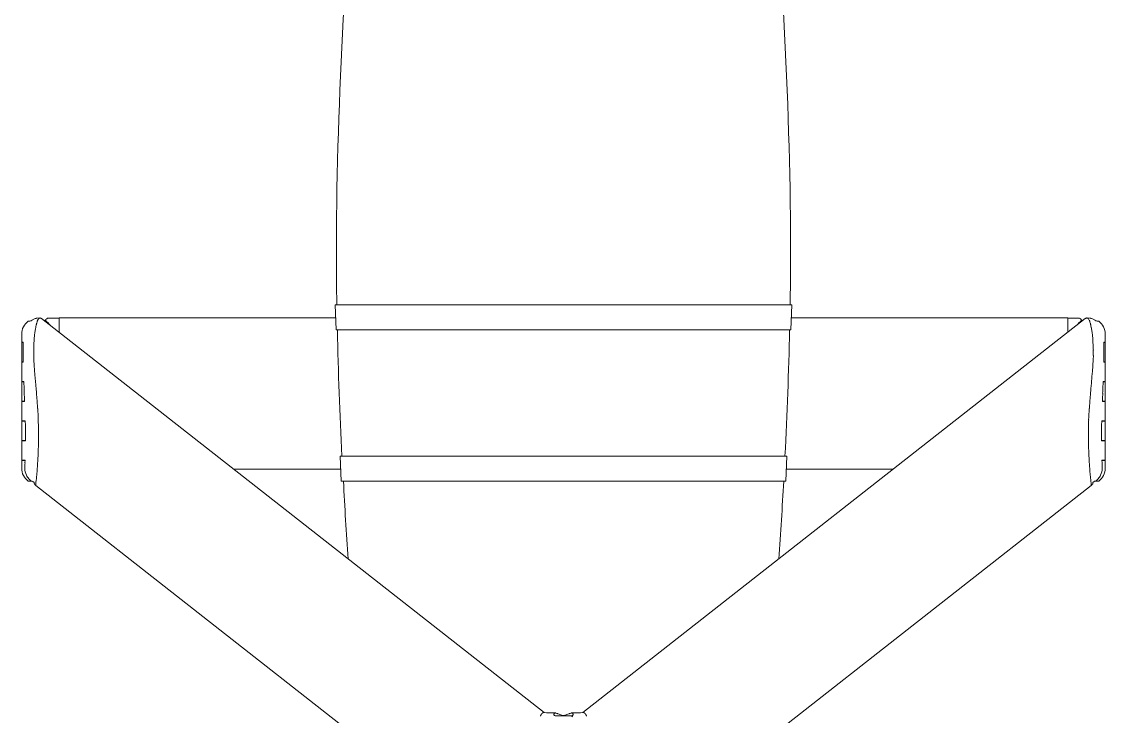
# Model space of a CAD drawing. Header units: millimetres. Extents: x 6152 to 28526, y 1087 to 12861.
# Drawn here: x 7305 to 8379, y 6139 to 6828 of the extents above; entities that cross this region are included whole.
import ezdxf

# ---------------------------------------------------------------- set-up
doc = ezdxf.new("R2010")
doc.units = ezdxf.units.MM
doc.header["$LTSCALE"] = 0.05
for name, color, linetype, lineweight in [('Board', 52, 'Continuous', 13), ('Fixation part', 40, 'Continuous', 15), ('OF1', 7, 'Continuous', 15)]:
    doc.layers.add(name, color=color, linetype=linetype, lineweight=lineweight)

msp = doc.modelspace()

# ---------------------------------------------------------------- linework, layer by layer
at = {"layer": 'Board'}
msp.add_open_spline([(8066.2, 6546.7), (8066.4, 6557.2), (8068.2, 6717.1), (8055.9, 6911.7), (8039.2, 7137.6), (7952.6, 7210.4), (7884.7, 7221.2), (7841.6, 7228.1), (7798.4, 7221.2), (7730.5, 7210.4), (7643.9, 7137.6), (7627.3, 6911.7), (7615, 6717.1), (7616.7, 6557.2), (7616.9, 6546.7)], degree=3, knots=[793.812278, 793.812278, 793.812278, 793.812278, 825.570502, 1279.254547, 1394.236922, 1468.372438, 1597.594701, 1597.594701, 1597.594701, 1726.816965, 1800.952481, 1915.934856, 2369.618901, 2401.377125, 2401.377125, 2401.377125, 2401.377125], dxfattribs=at)
for points in [[(7617.4, 6521.8), (7618.3, 6480.2), (7619.9, 6438.5), (7622, 6396.7)], [(8061.1, 6396.7), (8063.2, 6438.5), (8064.8, 6480.2), (8065.7, 6521.8)], [(7623.4, 6371.8), (7624.8, 6346.1), (7626.3, 6320.4), (7628, 6294.7)], [(8055.1, 6294.7), (8056.8, 6320.4), (8058.4, 6346.1), (8059.8, 6371.8)]]:
    msp.add_open_spline(points, degree=3, dxfattribs=at)
at = {"layer": 'Fixation part'}
for points in [[(7615.2, 6546.7), (8067.9, 6546.7), (8066.9, 6521.8), (7616.2, 6521.8)], [(7620.3, 6396.7), (8062.8, 6396.7), (8061.8, 6371.8), (7621.3, 6371.8)]]:
    msp.add_lwpolyline(points, close=True, dxfattribs=at)
at = {"layer": 'OF1'}
for p, q in [((7314.7, 6531.4), (7316, 6532.1)), ((7322.7, 6533.7), (7319.9, 6533.5)), ((7322.7, 6533.7), (7322.7, 6533.7)), ((7323, 6533.7), (7323, 6533.7)), ((7822.4, 6142.2), (7324.3, 6533.1)), ((7326.4, 6531.4), (7327.7, 6530.9)), ((7327.7, 6531.5), (7326.9, 6531.2)), ((7327.9, 6531.2), (7327.6, 6531.3)), ((7329.3, 6532.8), (7329.8, 6533.3)), ((7341.8, 6533.7), (7341.8, 6533.7)), ((7341.8, 6533.7), (7341.8, 6533.6)), ((7341.8, 6533.7), (7341.8, 6533.7)), ((7341.8, 6533.7), (7341.8, 6533.7)), ((7615.7, 6533.7), (7341.8, 6533.7)), ((7341.8, 6533.6), (7341.8, 6533.6)), ((7341.8, 6533.6), (7341.8, 6533.6)), ((7341.8, 6533.6), (7341.8, 6533.6)), ((7341.8, 6533.6), (7341.8, 6533.6)), ((7341.8, 6533.6), (7341.8, 6533.5)), ((7341.8, 6533.6), (7341.8, 6533.6)), ((7341.8, 6533.6), (7341.8, 6533.6)), ((7341.8, 6533.6), (7341.8, 6533.6)), ((7341.8, 6533.6), (7341.8, 6533.6)), ((7341.8, 6533.5), (7341.8, 6533.5)), ((7341.8, 6533.5), (7341.8, 6533.5)), ((7341.8, 6533.5), (7341.8, 6533.4)), ((7341.8, 6533.5), (7341.8, 6533.5)), ((7341.8, 6533.5), (7341.8, 6533.5)), ((7341.8, 6533.5), (7341.8, 6533.5)), ((7341.8, 6533.4), (7341.8, 6533.4)), ((7341.8, 6533.4), (7341.8, 6533.4)), ((7341.8, 6533.4), (7341.8, 6533.3)), ((7341.8, 6533.4), (7341.8, 6533.4)), ((7341.8, 6533.4), (7341.8, 6533.4)), ((7341.8, 6533.4), (7341.8, 6533.4)), ((7341.8, 6533.3), (7341.8, 6533.2)), ((7341.8, 6533.3), (7341.8, 6533.3)), ((7341.8, 6533.2), (7341.8, 6533.2)), ((7341.8, 6532.9), (7341.8, 6533.2)), ((7341.8, 6533.2), (7341.8, 6533.2)), ((7341.8, 6532.9), (7341.8, 6532.9)), ((7341.8, 6532.9), (7341.8, 6532.8)), ((7341.8, 6532.8), (7341.8, 6532.8)), ((7341.8, 6532.7), (7341.8, 6532.8)), ((7341.8, 6532.8), (7341.8, 6532.8)), ((7341.8, 6532.7), (7341.8, 6532.7)), ((7341.8, 6532.6), (7341.8, 6532.7)), ((7341.8, 6532.6), (7341.8, 6532.6)), ((7341.8, 6532.6), (7341.8, 6532.5)), ((7341.8, 6532.6), (7341.8, 6532.6)), ((7341.8, 6532.5), (7341.8, 6532.4)), ((7341.8, 6532.5), (7341.8, 6532.5)), ((7341.8, 6532.4), (7341.8, 6532.4)), ((7341.8, 6532.3), (7341.8, 6532.4)), ((7341.8, 6532.4), (7341.8, 6532.4)), ((7341.8, 6532.3), (7341.8, 6532.3)), ((7341.8, 6532.2), (7341.8, 6532.3)), ((7341.8, 6532.2), (7341.8, 6532.2)), ((7341.8, 6532.1), (7341.8, 6532.2)), ((7341.8, 6532.1), (7341.8, 6532.1)), ((7341.8, 6532.1), (7341.8, 6532)), ((7341.8, 6532.1), (7341.8, 6532.1)), ((7341.8, 6532), (7341.8, 6531.8)), ((7341.8, 6532), (7341.8, 6532)), ((7341.8, 6531.8), (7341.8, 6531.7)), ((7341.8, 6531.8), (7341.8, 6531.8)), ((7341.8, 6531.6), (7341.8, 6531.7)), ((7341.8, 6531.6), (7341.8, 6531.6)), ((7341.8, 6531.5), (7341.8, 6531.6)), ((7341.8, 6531.5), (7341.8, 6531.4)), ((7341.8, 6531.4), (7341.8, 6531.3)), ((7341.8, 6531.4), (7341.8, 6531.4)), ((7341.8, 6531.3), (7341.8, 6531.1)), ((7341.8, 6531.3), (7341.8, 6531.3)), ((7341.8, 6531), (7341.8, 6531.1)), ((7341.8, 6531), (7341.8, 6531)), ((7341.8, 6530.9), (7341.8, 6531)), ((7341.8, 6530.9), (7341.8, 6530.8)), ((7341.8, 6530.7), (7341.8, 6530.8)), ((8358.8, 6533.1), (7860.7, 6142.2)), ((8341.4, 6533.7), (8067.4, 6533.7)), ((8341.4, 6533.7), (8341.4, 6533.7)), ((8341.4, 6533.7), (8341.4, 6533.6)), ((8341.4, 6533.7), (8341.4, 6533.7)), ((8341.4, 6533.7), (8341.4, 6533.7)), ((8341.4, 6533.6), (8341.4, 6533.6)), ((8341.4, 6533.6), (8341.4, 6533.6)), ((8341.4, 6533.6), (8341.4, 6533.5)), ((8341.4, 6533.6), (8341.4, 6533.6)), ((8341.4, 6533.6), (8341.4, 6533.6)), ((8341.4, 6533.5), (8341.4, 6533.4)), ((8341.4, 6533.5), (8341.4, 6533.5)), ((8341.4, 6533.4), (8341.4, 6533.4)), ((8341.4, 6533.4), (8341.4, 6533.4)), ((8341.4, 6533.4), (8341.4, 6533.3)), ((8341.4, 6533.4), (8341.4, 6533.4)), ((8341.4, 6533.4), (8341.4, 6533.4)), ((8341.4, 6533.4), (8341.4, 6533.4)), ((8341.4, 6533.3), (8341.4, 6533.2)), ((8341.4, 6533.3), (8341.4, 6533.3)), ((8341.4, 6533.2), (8341.4, 6532.9)), ((8341.4, 6532.9), (8341.4, 6532.9)), ((8341.4, 6532.9), (8341.4, 6532.8)), ((8341.4, 6532.8), (8341.4, 6532.8)), ((8341.4, 6532.8), (8341.4, 6532.8)), ((8341.4, 6532.8), (8341.4, 6532.7)), ((8341.4, 6532.7), (8341.4, 6532.6)), ((8341.4, 6532.6), (8341.4, 6532.5)), ((8341.4, 6532.6), (8341.4, 6532.6)), ((8341.4, 6532.5), (8341.4, 6532.3)), ((8341.4, 6532.5), (8341.4, 6532.5)), ((8341.4, 6532.3), (8341.4, 6532.2)), ((8341.4, 6532.2), (8341.4, 6532.1)), ((8341.4, 6532.1), (8341.4, 6532)), ((8341.4, 6532.1), (8341.4, 6532.1)), ((8341.4, 6532), (8341.4, 6531.9)), ((8341.4, 6531.9), (8341.4, 6531.8)), ((8341.4, 6531.8), (8341.4, 6531.7)), ((8341.4, 6531.7), (8341.4, 6531.7)), ((8341.4, 6531.7), (8341.4, 6531.5)), ((8341.4, 6531.5), (8341.4, 6531.4)), ((8341.4, 6531.5), (8341.4, 6531.5)), ((8341.4, 6531.4), (8341.4, 6531)), ((8341.4, 6531.4), (8341.4, 6531.4)), ((8341.4, 6531), (8341.4, 6530.8)), ((8341.4, 6530.8), (8341.4, 6530.8)), ((8341.4, 6530.8), (8341.4, 6530.6)), ((8353.9, 6532.8), (8353.4, 6533.3)), ((8355.2, 6531.2), (8355.5, 6531.3)), ((8355.5, 6531.5), (8356.2, 6531.2)), ((8356.7, 6531.4), (8355.5, 6530.9)), ((8360.1, 6533.7), (8360.1, 6533.7)), ((8360.4, 6533.7), (8360.4, 6533.7)), ((8363.2, 6533.5), (8360.4, 6533.7)), ((8368.4, 6531.4), (8367.1, 6532.1)), ((7311, 6530.6), (7312, 6530.6)), ((7317.8, 6520.8), (7317.6, 6519.3)), ((7317.8, 6520.9), (7317.8, 6520.8)), ((7317.9, 6521.7), (7317.9, 6521.6)), ((7318.4, 6523.9), (7318.3, 6523.4)), ((7318.5, 6524.6), (7318.4, 6524)), ((7318.4, 6524), (7318.4, 6523.9)), ((7318.7, 6525.5), (7318.5, 6524.6)), ((7318.9, 6526.4), (7318.7, 6525.6)), ((7318.7, 6525.6), (7318.7, 6525.5)), ((7319, 6527), (7318.9, 6526.4)), ((7319.1, 6527.4), (7319, 6527)), ((7319.2, 6527.8), (7319.1, 6527.6)), ((7319.1, 6527.6), (7319.1, 6527.4)), ((7319.3, 6528.2), (7319.2, 6528)), ((7319.2, 6528), (7319.2, 6527.8)), ((7319.4, 6528.6), (7319.3, 6528.3)), ((7319.3, 6528.3), (7319.3, 6528.2)), ((7319.7, 6529.9), (7319.4, 6528.7)), ((7319.4, 6528.7), (7319.4, 6528.6)), ((7319.8, 6530), (7319.7, 6529.9)), ((7319.7, 6529.9), (7319.7, 6529.9)), ((7319.8, 6530.1), (7319.8, 6530)), ((7330.9, 6528.7), (7330.9, 6528.7)), ((7332.2, 6527.2), (7332.1, 6527.3)), ((7332.7, 6526.5), (7332.2, 6527.2)), ((7341.8, 6530.7), (7341.8, 6530.6)), ((7341.8, 6530.5), (7341.8, 6530.6)), ((7341.8, 6530.5), (7341.8, 6530.4)), ((7341.8, 6530.3), (7341.8, 6530.4)), ((7341.8, 6530.3), (7341.8, 6530.2)), ((7341.8, 6530.2), (7341.8, 6530.2)), ((7341.8, 6530.1), (7341.8, 6530.2)), ((7341.8, 6530.1), (7341.8, 6529.9)), ((7341.8, 6529.6), (7341.8, 6529.9)), ((7341.8, 6529.6), (7341.8, 6529.6)), ((7341.8, 6529.3), (7341.8, 6529.6)), ((7341.8, 6529.3), (7341.8, 6529.3)), ((7341.8, 6529.1), (7341.8, 6529.3)), ((7341.8, 6529.1), (7341.8, 6528.9)), ((7341.8, 6528.8), (7341.8, 6528.9)), ((7341.8, 6528.8), (7341.8, 6528.7)), ((7341.8, 6528.7), (7341.8, 6528.7)), ((7341.8, 6528.4), (7341.8, 6528.7)), ((7341.8, 6528.4), (7341.8, 6528.3)), ((7341.8, 6528.2), (7341.8, 6528.3)), ((7341.8, 6528.2), (7341.8, 6528.1)), ((7341.8, 6527.7), (7341.8, 6528.1)), ((7341.8, 6527.7), (7341.8, 6527.2)), ((7341.8, 6527.2), (7341.8, 6527.1)), ((7341.8, 6527.1), (7341.8, 6526.4)), ((7341.8, 6526.1), (7341.8, 6526.4)), ((7341.8, 6526.1), (7341.8, 6525.6)), ((7341.8, 6525.6), (7341.8, 6525.6)), ((7341.8, 6525), (7341.8, 6525.6)), ((7341.8, 6525), (7341.8, 6524.7)), ((7341.8, 6524.4), (7341.8, 6524.7)), ((7341.8, 6524.4), (7341.8, 6524.3)), ((7341.8, 6524.1), (7341.8, 6524.3)), ((7341.8, 6524.1), (7341.8, 6524)), ((7341.8, 6524), (7341.8, 6523.9)), ((7341.8, 6523.8), (7341.8, 6523.9)), ((7341.8, 6523.8), (7341.8, 6523.7)), ((7341.8, 6523.5), (7341.8, 6523.7)), ((7341.8, 6523.5), (7341.8, 6523.4)), ((7341.8, 6523.2), (7341.8, 6523.4)), ((7341.8, 6523.2), (7341.8, 6523.1)), ((7341.8, 6522.9), (7341.8, 6523.1)), ((7341.8, 6522.9), (7341.8, 6522.9)), ((7341.8, 6522.5), (7341.8, 6522.9)), ((7341.8, 6522.5), (7341.8, 6522.5)), ((7341.8, 6521.7), (7341.8, 6522.5)), ((7341.8, 6521.7), (7341.8, 6521.6)), ((7341.8, 6521.4), (7341.8, 6521.6)), ((7341.8, 6521.4), (7341.8, 6521.3)), ((7341.8, 6520.9), (7341.8, 6521.3)), ((7341.8, 6520.9), (7341.8, 6520.9)), ((7341.8, 6520.9), (7341.8, 6520.9)), ((7341.8, 6520.5), (7341.8, 6520.9)), ((7341.8, 6520.5), (7341.8, 6520.4)), ((7341.8, 6520.1), (7341.8, 6520.4)), ((7341.8, 6520.1), (7341.8, 6520.1)), ((7341.8, 6519.7), (7341.8, 6520.1)), ((8341.4, 6530.6), (8341.4, 6530.5)), ((8341.4, 6530.5), (8341.4, 6530.4)), ((8341.4, 6530.5), (8341.4, 6530.5)), ((8341.4, 6530.4), (8341.4, 6530.3)), ((8341.4, 6530.3), (8341.4, 6530.2)), ((8341.4, 6530.2), (8341.4, 6530.2)), ((8341.4, 6530.2), (8341.4, 6530.1)), ((8341.4, 6530.1), (8341.4, 6529.9)), ((8341.4, 6529.9), (8341.4, 6529.6)), ((8341.4, 6529.6), (8341.4, 6529.6)), ((8341.4, 6529.6), (8341.4, 6529.3)), ((8341.4, 6529.3), (8341.4, 6529.3)), ((8341.4, 6529.3), (8341.4, 6529.1)), ((8341.4, 6529.1), (8341.4, 6528.9)), ((8341.4, 6528.9), (8341.4, 6528.8)), ((8341.4, 6528.8), (8341.4, 6528.7)), ((8341.4, 6528.7), (8341.4, 6528.6)), ((8341.4, 6528.6), (8341.4, 6528.4)), ((8341.4, 6528.4), (8341.4, 6528.3)), ((8341.4, 6528.3), (8341.4, 6528.2)), ((8341.4, 6528.2), (8341.4, 6528.1)), ((8341.4, 6528.1), (8341.4, 6527.7)), ((8341.4, 6527.7), (8341.4, 6527.2)), ((8341.4, 6527.2), (8341.4, 6527.1)), ((8341.4, 6527.1), (8341.4, 6526.4)), ((8341.4, 6526.4), (8341.4, 6526.1)), ((8341.4, 6526.1), (8341.4, 6525.6)), ((8341.4, 6525.6), (8341.4, 6525.6)), ((8341.4, 6525.6), (8341.4, 6525)), ((8341.4, 6525), (8341.4, 6524.7)), ((8341.4, 6524.7), (8341.4, 6524.4)), ((8341.4, 6524.4), (8341.4, 6524.3)), ((8341.4, 6524.3), (8341.4, 6524.1)), ((8341.4, 6524.1), (8341.4, 6524)), ((8341.4, 6524), (8341.4, 6523.9)), ((8341.4, 6523.9), (8341.4, 6523.8)), ((8341.4, 6523.8), (8341.4, 6523.6)), ((8341.4, 6523.6), (8341.4, 6523.5)), ((8341.4, 6523.5), (8341.4, 6523.4)), ((8341.4, 6523.4), (8341.4, 6523.2)), ((8341.4, 6523.2), (8341.4, 6523.1)), ((8341.4, 6523.1), (8341.4, 6523)), ((8341.4, 6523), (8341.4, 6522.9)), ((8341.4, 6522.9), (8341.4, 6522.5)), ((8341.4, 6522.5), (8341.4, 6522.5)), ((8341.4, 6522.5), (8341.4, 6522.4)), ((8341.4, 6522.4), (8341.4, 6521.7)), ((8341.4, 6521.7), (8341.4, 6521.6)), ((8341.4, 6521.6), (8341.4, 6521.3)), ((8341.4, 6521.3), (8341.4, 6521.2)), ((8341.4, 6521.2), (8341.4, 6520.9)), ((8341.4, 6520.9), (8341.4, 6520.9)), ((8341.4, 6520.9), (8341.4, 6520.9)), ((8341.4, 6520.9), (8341.4, 6520.5)), ((8341.4, 6520.5), (8341.4, 6520.4)), ((8341.4, 6520.4), (8341.4, 6520.1)), ((8341.4, 6520.1), (8341.4, 6520.1)), ((8341.4, 6520.1), (8341.4, 6519.7)), ((8350.5, 6526.5), (8350.9, 6527.2)), ((8350.9, 6527.2), (8351.1, 6527.3)), ((8352.2, 6528.7), (8352.3, 6528.7)), ((8363.3, 6530.1), (8363.4, 6530)), ((8363.4, 6530), (8363.4, 6529.9)), ((8363.4, 6529.9), (8363.4, 6529.9)), ((8363.4, 6529.9), (8363.7, 6528.7)), ((8363.7, 6528.7), (8363.8, 6528.6)), ((8363.8, 6528.6), (8363.8, 6528.3)), ((8363.8, 6528.3), (8363.8, 6528.2)), ((8363.8, 6528.2), (8363.9, 6528)), ((8363.9, 6528), (8363.9, 6527.8)), ((8363.9, 6527.8), (8364, 6527.6)), ((8364, 6527.6), (8364, 6527.4)), ((8364, 6527.4), (8364.1, 6527)), ((8364.1, 6527), (8364.2, 6526.4)), ((8364.2, 6526.4), (8364.4, 6525.6)), ((8364.4, 6525.6), (8364.4, 6525.5)), ((8364.4, 6525.5), (8364.6, 6524.6)), ((8364.6, 6524.6), (8364.7, 6524)), ((8364.7, 6524), (8364.8, 6523.9)), ((8364.8, 6523.9), (8364.9, 6523.4)), ((8365.2, 6521.7), (8365.2, 6521.6)), ((8365.3, 6520.9), (8365.3, 6520.8)), ((8365.3, 6520.8), (8365.6, 6519.3)), ((8372.1, 6530.6), (8371.1, 6530.6)), ((7304.5, 6517.7), (7304.5, 6509.7)), ((7304.5, 6509.7), (7306.1, 6509.7)), ((7304.5, 6509.3), (7306.1, 6509.3)), ((7304.5, 6509.3), (7304.5, 6490.2)), ((7306, 6507), (7306.1, 6509.7)), ((7341.8, 6519.7), (7341.8, 6519.6)), ((7341.8, 6519.4), (7341.8, 6519.6)), ((8341.4, 6519.7), (8341.4, 6519.6)), ((8341.4, 6519.6), (8341.4, 6519.4)), ((8378.6, 6509.7), (8377.1, 6509.7)), ((8377.1, 6507), (8377.1, 6509.7)), ((8378.6, 6509.3), (8377.1, 6509.3)), ((8378.6, 6517.7), (8378.6, 6509.7)), ((8378.6, 6509.3), (8378.6, 6490.2)), ((7306, 6501.7), (7306, 6507)), ((7306, 6496.4), (7306, 6501.7)), ((8377.2, 6501.7), (8377.1, 6507)), ((8377.2, 6496.4), (8377.2, 6501.7)), ((7304.5, 6490.2), (7306, 6490.2)), ((7304.5, 6489.8), (7306.1, 6489.8)), ((7304.5, 6489.8), (7304.5, 6470.7)), ((7306, 6491.1), (7306, 6496.4)), ((7306.1, 6489.8), (7306, 6491.1)), ((7316.4, 6496.7), (7316.4, 6496.4)), ((8366.7, 6496.7), (8366.7, 6496.4)), ((8377.1, 6491.1), (8377.2, 6496.4)), ((8377.1, 6489.8), (8377.1, 6491.1)), ((8378.6, 6490.2), (8377.1, 6490.2)), ((8378.6, 6489.8), (8377.1, 6489.8)), ((8378.6, 6489.8), (8378.6, 6470.7)), ((7316.9, 6485.8), (7316.9, 6485.6)), ((7317.6, 6477.8), (7317.6, 6477.5)), ((7317.6, 6477.5), (7317.7, 6476.4)), ((8365.5, 6477.5), (8365.4, 6476.4)), ((8365.6, 6477.8), (8365.5, 6477.5)), ((8366.2, 6485.8), (8366.2, 6485.6)), ((7304.5, 6470.7), (7306.7, 6470.7)), ((7304.5, 6470.3), (7306.7, 6470.3)), ((7304.5, 6470.3), (7304.5, 6451.2)), ((7306.9, 6464.5), (7306.7, 6469.8)), ((7317.7, 6476.4), (7317.8, 6475.1)), ((7318.2, 6470.7), (7318.2, 6470.5)), ((7318.2, 6470.5), (7318.3, 6470.3)), ((7318.3, 6470.3), (7318.3, 6469.8)), ((8364.9, 6470.3), (8364.8, 6469.8)), ((8364.9, 6470.7), (8364.9, 6470.5)), ((8364.9, 6470.5), (8364.9, 6470.3)), ((8365.4, 6476.4), (8365.3, 6475.1)), ((8376.2, 6464.5), (8376.4, 6469.8)), ((8378.6, 6470.7), (8376.5, 6470.7)), ((8378.6, 6470.3), (8376.5, 6470.3)), ((8378.6, 6470.3), (8378.6, 6451.2)), ((7307.3, 6453.8), (7307.1, 6459.2)), ((7318.8, 6464.4), (7318.9, 6463.1)), ((7319.2, 6459.2), (7319.6, 6453.8)), ((8363.9, 6459.2), (8363.5, 6453.8)), ((8364.4, 6464.4), (8364.3, 6463.1)), ((8375.8, 6453.8), (8376, 6459.2)), ((7304.5, 6451.2), (7307.4, 6451.2)), ((7304.5, 6450.8), (7307.4, 6450.8)), ((7304.5, 6450.8), (7304.5, 6431.7)), ((7307.4, 6450.8), (7307.3, 6453.8)), ((7319.6, 6453.8), (7319.6, 6453.4)), ((7319.6, 6453.4), (7319.7, 6452.3)), ((7319.7, 6452.3), (7319.8, 6451.2)), ((7320, 6448.7), (7320, 6448.5)), ((8363.1, 6448.7), (8363.1, 6448.5)), ((8363.4, 6452.3), (8363.3, 6451.2)), ((8363.5, 6453.4), (8363.4, 6452.3)), ((8363.5, 6453.8), (8363.5, 6453.4)), ((8375.7, 6450.8), (8375.8, 6453.8)), ((8378.6, 6451.2), (8375.7, 6451.2)), ((8378.6, 6450.8), (8375.7, 6450.8)), ((8378.6, 6450.8), (8378.6, 6431.7)), ((7304.5, 6431.7), (7308.1, 6431.7)), ((7304.5, 6431.3), (7308.1, 6431.3)), ((7304.5, 6431.3), (7304.5, 6412.2)), ((7308.2, 6427.2), (7308.1, 6431.7)), ((7308.3, 6421.9), (7308.2, 6427.2)), ((7321, 6432.6), (7321, 6431.7)), ((7321, 6431.7), (7321, 6431.3)), ((7321, 6431.3), (7321, 6430.8)), ((7321, 6430.8), (7321.1, 6427.2)), ((8362.1, 6430.8), (8362, 6427.2)), ((8362.2, 6432.6), (8362.1, 6431.7)), ((8362.1, 6431.7), (8362.1, 6431.3)), ((8362.1, 6431.3), (8362.1, 6430.8)), ((8374.8, 6421.9), (8374.9, 6427.2)), ((8374.9, 6427.2), (8375, 6431.7)), ((8378.6, 6431.7), (8375, 6431.7)), ((8378.6, 6431.3), (8375, 6431.3)), ((8378.6, 6431.3), (8378.6, 6412.2)), ((7308.3, 6416.6), (7308.3, 6421.9)), ((7308.3, 6411.8), (7308.3, 6416.6)), ((8374.8, 6416.6), (8374.8, 6421.9)), ((8374.9, 6411.8), (8374.8, 6416.6)), ((7304.5, 6412.2), (7308.3, 6412.2)), ((7304.5, 6411.8), (7308.3, 6411.8)), ((7304.5, 6411.8), (7304.5, 6392.7)), ((7321, 6402.7), (7320.9, 6402)), ((7320.9, 6402), (7320.9, 6401.3)), ((7321, 6404.6), (7321, 6404)), ((7321, 6404), (7321, 6402.7)), ((7321.2, 6412.1), (7321.2, 6411.3)), ((8361.9, 6412.1), (8361.9, 6411.3)), ((8362.1, 6404.6), (8362.1, 6404)), ((8362.1, 6404), (8362.2, 6402.7)), ((8362.2, 6402.7), (8362.2, 6402)), ((8362.2, 6402), (8362.2, 6401.3)), ((8378.6, 6412.2), (8374.9, 6412.2)), ((8378.6, 6411.8), (8374.9, 6411.8)), ((8378.6, 6411.8), (8378.6, 6392.7)), ((7304.5, 6392.7), (7307.8, 6392.7)), ((7304.5, 6392.3), (7307.8, 6392.3)), ((7304.5, 6392.3), (7304.5, 6384.7)), ((7307.7, 6390), (7307.8, 6392.7)), ((7320.7, 6396.4), (7320.6, 6395.3)), ((7320.9, 6400.6), (7320.7, 6396.4)), ((7320.9, 6401.3), (7320.9, 6400.6)), ((8362.2, 6401.3), (8362.2, 6400.6)), ((8362.2, 6400.6), (8362.4, 6396.4)), ((8362.4, 6396.4), (8362.5, 6395.3)), ((8378.6, 6392.7), (8375.3, 6392.7)), ((8375.4, 6390), (8375.3, 6392.7)), ((8378.6, 6392.3), (8375.3, 6392.3)), ((8378.6, 6392.3), (8378.6, 6384.7)), ((7319.8, 6382.2), (7319.8, 6381.8)), ((7514.5, 6383.8), (7620.8, 6383.8)), ((8062.3, 6383.8), (8168.6, 6383.8)), ((8363.3, 6382.2), (8363.3, 6381.8)), ((7311, 6371.8), (7313.9, 6371.8)), ((7313.9, 6371.8), (7314, 6371.8)), ((7316.5, 6370.8), (7316.8, 6370.4)), ((7318.6, 6370.4), (7318.5, 6369.4)), ((7318.7, 6371.3), (7318.6, 6370.4)), ((7318.8, 6372.3), (7318.7, 6371.3)), ((7319, 6373.3), (7319, 6373.2)), ((8364.2, 6373.3), (8364.2, 6373.2)), ((8364.3, 6372.3), (8364.4, 6371.3)), ((8364.4, 6371.3), (8364.5, 6370.4)), ((8364.5, 6370.4), (8364.7, 6369.4)), ((8366.6, 6370.8), (8366.4, 6370.4)), ((8372.1, 6371.8), (8369.2, 6371.8)), ((8369.2, 6371.8), (8369.2, 6371.8)), ((7317.1, 6369.3), (7317.1, 6369.1)), ((7317.1, 6369.1), (7317.2, 6368.9)), ((7317.3, 6368.7), (7317.3, 6368.7)), ((7318.5, 6369.4), (7318.4, 6369.2)), ((7318.4, 6369.2), (7318.4, 6369.1)), ((7318.4, 6369.1), (7318.4, 6369)), ((7318.4, 6369), (7318.4, 6368.6)), ((7318.5, 6367.7), (7817.3, 5976.2)), ((7865.8, 5976.2), (8364.7, 6367.7)), ((8364.7, 6369.4), (8364.7, 6369.2)), ((8364.7, 6369.2), (8364.7, 6369.1)), ((8364.7, 6369.1), (8364.7, 6369)), ((8364.7, 6369), (8364.8, 6368.6)), ((8365.8, 6368.7), (8365.8, 6368.7)), ((8366.1, 6369.1), (8365.9, 6368.9)), ((8366.1, 6369.3), (8366.1, 6369.1)), ((7818.8, 6138.8), (7818.7, 6138.7)), ((7818.7, 6138.6), (7818.7, 6138.7)), ((7818.7, 6138.6), (7818.7, 6138.6)), ((7818.8, 6139.1), (7818.9, 6139.1)), ((7818.8, 6139.1), (7818.8, 6139)), ((7818.8, 6139), (7818.8, 6139)), ((7818.8, 6139), (7818.8, 6138.9)), ((7818.8, 6138.8), (7818.8, 6138.9)), ((7819, 6139.5), (7818.9, 6139.1)), ((7819, 6139.5), (7819, 6139.6)), ((7819.1, 6139.6), (7819, 6139.6)), ((7819.1, 6139.8), (7819.2, 6139.9)), ((7819.1, 6139.8), (7819.1, 6139.7)), ((7819.1, 6139.6), (7819.1, 6139.7)), ((7819.2, 6140), (7819.3, 6140.1)), ((7819.2, 6139.9), (7819.2, 6140)), ((7819.2, 6140), (7819.2, 6140)), ((7819.2, 6139.9), (7819.2, 6139.9)), ((7819.4, 6140.3), (7819.3, 6140.2)), ((7819.3, 6140.1), (7819.3, 6140.2)), ((7819.3, 6140.1), (7819.3, 6140.1)), ((7819.4, 6140.3), (7819.4, 6140.3)), ((7819.6, 6140.7), (7819.5, 6140.6)), ((7819.5, 6140.6), (7819.5, 6140.6)), ((7819.5, 6140.6), (7819.5, 6140.5)), ((7819.5, 6140.5), (7819.5, 6140.5)), ((7819.6, 6140.7), (7819.6, 6140.7)), ((7819.7, 6140.7), (7819.6, 6140.7)), ((7819.7, 6140.7), (7819.7, 6140.8)), ((7819.8, 6140.9), (7819.8, 6141)), ((7819.9, 6141), (7819.8, 6141)), ((7819.9, 6141.1), (7820, 6141.2)), ((7819.9, 6141.1), (7819.9, 6141)), ((7819.9, 6141), (7819.9, 6141)), ((7820.1, 6141.3), (7820, 6141.2)), ((7820, 6141.2), (7820, 6141.2)), ((7820, 6141.2), (7820, 6141.2)), ((7820.1, 6141.3), (7820.2, 6141.4)), ((7820.1, 6141.3), (7820.1, 6141.3)), ((7820.1, 6141.3), (7820.1, 6141.3)), ((7820.2, 6141.4), (7820.3, 6141.5)), ((7820.2, 6141.4), (7820.2, 6141.4)), ((7820.3, 6141.5), (7820.5, 6141.6)), ((7820.3, 6141.5), (7820.3, 6141.5)), ((7820.5, 6141.7), (7820.5, 6141.7)), ((7820.6, 6141.7), (7820.5, 6141.7)), ((7820.5, 6141.7), (7820.5, 6141.6)), ((7820.6, 6141.7), (7820.6, 6141.8)), ((7820.7, 6141.8), (7820.6, 6141.8)), ((7820.8, 6141.9), (7820.7, 6141.8)), ((7820.7, 6141.8), (7820.7, 6141.8)), ((7820.8, 6141.9), (7820.8, 6141.9)), ((7820.8, 6141.9), (7820.9, 6141.9)), ((7820.9, 6141.9), (7820.9, 6141.9)), ((7820.9, 6141.9), (7820.9, 6141.9)), ((7821, 6142), (7821.1, 6142)), ((7821.2, 6142.1), (7821.1, 6142)), ((7821.1, 6142), (7821.1, 6142)), ((7821.2, 6142.1), (7821.2, 6142.1)), ((7821.2, 6142.1), (7821.3, 6142.1)), ((7821.2, 6142.1), (7821.2, 6142.1)), ((7821.3, 6142.1), (7821.3, 6142.1)), ((7821.4, 6142.1), (7821.3, 6142.1)), ((7821.3, 6142.1), (7821.3, 6142.1)), ((7821.4, 6142.1), (7821.4, 6142.1)), ((7821.4, 6142.1), (7821.5, 6142.1)), ((7821.4, 6142.1), (7821.4, 6142.1)), ((7821.5, 6142.2), (7821.6, 6142.2)), ((7821.5, 6142.2), (7821.5, 6142.1)), ((7821.6, 6142.2), (7821.6, 6142.2)), ((7821.7, 6142.2), (7821.6, 6142.2)), ((7821.6, 6142.2), (7821.6, 6142.2)), ((7821.7, 6142.2), (7821.7, 6142.2)), ((7821.7, 6142.2), (7821.7, 6142.2)), ((7833.6, 6139), (7841.6, 6139)), ((7834.1, 6141.8), (7835, 6141.5)), ((7836, 6141.1), (7837.3, 6140.6)), ((7841.6, 6139), (7849.5, 6139)), ((7842.3, 6139.2), (7842.2, 6139.5)), ((7842.2, 6139.5), (7842.2, 6139.5)), ((7842.2, 6139.5), (7842.3, 6139.5)), ((7847.1, 6141.1), (7845.8, 6140.6)), ((7849, 6141.8), (7848.1, 6141.5)), ((7849.5, 6139), (7849.5, 6139)), ((7849.5, 6139), (7849.5, 6139)), ((7861.5, 6142.2), (7861.4, 6142.2)), ((7861.4, 6142.2), (7861.4, 6142.2)), ((7861.5, 6142.2), (7861.5, 6142.2)), ((7861.5, 6142.2), (7861.5, 6142.2)), ((7861.5, 6142.2), (7861.6, 6142.2)), ((7861.6, 6142.2), (7861.6, 6142.2)), ((7861.6, 6142.2), (7861.7, 6142.1)), ((7861.8, 6142.1), (7861.7, 6142.1)), ((7861.7, 6142.1), (7861.7, 6142.1)), ((7861.7, 6142.1), (7861.7, 6142.1)), ((7861.8, 6142.1), (7861.8, 6142.1)), ((7861.8, 6142.1), (7861.8, 6142.1)), ((7861.8, 6142.1), (7861.9, 6142.1)), ((7862, 6142.1), (7861.9, 6142.1)), ((7861.9, 6142.1), (7861.9, 6142.1)), ((7861.9, 6142.1), (7861.9, 6142.1)), ((7862, 6142.1), (7862, 6142)), ((7862, 6142), (7862.1, 6142)), ((7862.1, 6142), (7862.1, 6142)), ((7862.2, 6141.9), (7862.2, 6141.9)), ((7862.2, 6141.9), (7862.3, 6141.9)), ((7862.4, 6141.9), (7862.3, 6141.9)), ((7862.3, 6141.9), (7862.3, 6141.9)), ((7862.4, 6141.9), (7862.4, 6141.8)), ((7862.4, 6141.8), (7862.4, 6141.8)), ((7862.4, 6141.8), (7862.5, 6141.8)), ((7862.6, 6141.7), (7862.5, 6141.8)), ((7862.6, 6141.7), (7862.6, 6141.7)), ((7862.6, 6141.7), (7862.6, 6141.7)), ((7862.6, 6141.7), (7862.7, 6141.6)), ((7862.8, 6141.5), (7862.7, 6141.6)), ((7862.9, 6141.4), (7862.8, 6141.5)), ((7862.8, 6141.5), (7862.8, 6141.5)), ((7863, 6141.3), (7862.9, 6141.4)), ((7862.9, 6141.4), (7862.9, 6141.4)), ((7863.1, 6141.3), (7863, 6141.3)), ((7863, 6141.3), (7863, 6141.3)), ((7863.1, 6141.3), (7863.1, 6141.2)), ((7863.1, 6141.2), (7863.1, 6141.2)), ((7863.1, 6141.2), (7863.2, 6141.2)), ((7863.2, 6141.1), (7863.2, 6141.2)), ((7863.2, 6141.1), (7863.3, 6141)), ((7863.3, 6140.9), (7863.3, 6141)), ((7863.3, 6141), (7863.3, 6141)), ((7863.3, 6141), (7863.3, 6141)), ((7863.5, 6140.7), (7863.4, 6140.8)), ((7863.5, 6140.7), (7863.5, 6140.7)), ((7863.5, 6140.7), (7863.5, 6140.7)), ((7863.5, 6140.7), (7863.6, 6140.6)), ((7863.6, 6140.6), (7863.6, 6140.6)), ((7863.6, 6140.6), (7863.6, 6140.5)), ((7863.7, 6140.5), (7863.6, 6140.5)), ((7863.8, 6140.3), (7863.7, 6140.3)), ((7863.8, 6140.3), (7863.8, 6140.2)), ((7863.8, 6140.1), (7863.8, 6140.2)), ((7863.8, 6140.1), (7863.9, 6140.1)), ((7863.9, 6140), (7863.9, 6140.1)), ((7864, 6139.9), (7863.9, 6140)), ((7863.9, 6140), (7863.9, 6140)), ((7864, 6139.8), (7864, 6139.9)), ((7864, 6139.9), (7864, 6139.9)), ((7864, 6139.8), (7864, 6139.7)), ((7864.1, 6139.6), (7864, 6139.7)), ((7864.1, 6139.5), (7864.1, 6139.6)), ((7864.1, 6139.6), (7864.1, 6139.6)), ((7864.1, 6139.5), (7864.3, 6139.1)), ((7864.3, 6139.1), (7864.3, 6139.1)), ((7864.3, 6139.1), (7864.3, 6139)), ((7864.3, 6139), (7864.3, 6139)), ((7864.3, 6139), (7864.3, 6138.9)), ((7864.4, 6138.8), (7864.3, 6138.9)), ((7864.4, 6138.8), (7864.4, 6138.7)), ((7864.4, 6138.6), (7864.4, 6138.7)), ((7864.4, 6138.6), (7864.5, 6138.6))]:
    msp.add_line(p, q, dxfattribs=at)
for centre, radius, start, end in [((7311.9, 6534.6), 4.1, 271.8682, 289.4093), ((7309.5, 6541.4), 11.3, 289.1616, 297.6497), ((7326.6, 6512.9), 22, 114.9681, 118.8464), ((7321.5, 6523.8), 9.9, 106.205, 115.011), ((7320.1, 6528.8), 4.75, 91.9059, 105.5953), ((7331.2, 6526.6), 11.9, 158.5076, 163.1586), ((7327.3, 6528.1), 7.71, 154.1278, 158.3692), ((7325.2, 6529.2), 5.38, 138.8046, 154.4599), ((7323.9, 6530.3), 3.63, 122.455, 138.955), ((7323.1, 6531.6), 2.17, 113.1108, 121.5742), ((7322.9, 6531.9), 1.82, 110.0594, 112.9274), ((7322.8, 6532.2), 1.52, 94.3725, 110.3451), ((7322.8, 6532.1), 1.57, 88.5731, 93.5609), ((7322.8, 6532), 1.69, 83.5275, 88.566), ((7322.8, 6531.7), 2.02, 70.1413, 83.0724), ((7322.6, 6531.2), 2.54, 62.9283, 70.3184), ((7322.4, 6530.8), 3.01, 58.2171, 62.9587), ((7321.9, 6530), 3.95, 51.6851, 58.0729), ((7324.4, 6536.5), 6.08, 302.2033, 312.4945), ((7323.7, 6540.3), 9.65, 293.838, 297.7456), ((7330.9, 6539.9), 9.5, 249.9971, 256.131), ((7319.7, 6518.3), 15.2, 52.7046, 57.2343), ((7321.7, 6539.6), 10.2, 311.997, 318.1493), ((7330.1, 6533.1), 0.372, 107.416, 147.3954), ((7314.9, 7891.2), 1357.8, 270.6359, 271.1342), ((8368.2, 7891.2), 1357.8, 268.8658, 269.3641), ((8353.1, 6533.1), 0.372, 32.6046, 72.584), ((8361.5, 6539.6), 10.2, 221.8507, 228.003), ((8363.5, 6518.3), 15.2, 122.7657, 127.2954), ((8352.2, 6539.9), 9.5, 283.869, 290.0029), ((8358.8, 6536.5), 6.08, 227.5055, 237.7967), ((8359.4, 6540.3), 9.65, 242.2544, 246.162), ((8361.2, 6530), 3.95, 121.9271, 128.3149), ((8360.7, 6530.8), 3.01, 117.0413, 121.7829), ((8360.5, 6531.2), 2.54, 109.6816, 117.0717), ((8360.4, 6531.7), 2.02, 96.9276, 109.8587), ((8360.3, 6532), 1.69, 91.434, 96.4725), ((8360.3, 6532.1), 1.57, 86.4391, 91.4269), ((8360.3, 6532.2), 1.52, 69.6549, 85.6275), ((8360.2, 6531.9), 1.82, 67.0726, 69.9406), ((8360.1, 6531.6), 2.17, 58.4258, 66.8892), ((8359.2, 6530.3), 3.63, 41.045, 57.545), ((8357.9, 6529.2), 5.38, 25.5401, 41.1954), ((8355.9, 6528.1), 7.71, 21.6308, 25.8722), ((8351.9, 6526.6), 11.9, 16.8414, 21.4924), ((8363.1, 6528.8), 4.75, 74.4047, 88.0941), ((8361.6, 6523.8), 9.9, 64.989, 73.795), ((8356.5, 6512.9), 22, 61.1536, 65.0319), ((8373.6, 6541.4), 11.3, 242.3503, 250.8384), ((8371.3, 6534.6), 4.1, 250.5907, 268.1318), ((7320.5, 6517.7), 16, 126.4236, 180), ((7391.4, 6508.8), 74.5, 170.0741, 170.6664), ((7409.1, 6505.6), 92.6, 168.9281, 170.0111), ((7319.6, 6518), 15.5, 50.8841, 53.349), ((7319.4, 6517.8), 15.8, 45.233, 50.7877), ((7319.4, 6517.6), 16, 44.2558, 45.7793), ((7318.9, 6517.2), 16.6, 37.7211, 44.0149), ((8364.2, 6517.2), 16.6, 135.9851, 142.2789), ((8363.7, 6517.6), 16, 134.2207, 135.7442), ((8363.7, 6517.8), 15.8, 129.2123, 134.767), ((8363.5, 6518), 15.5, 126.651, 129.1159), ((8274, 6505.6), 92.6, 9.9889, 11.0719), ((8291.8, 6508.8), 74.5, 9.3336, 9.9259), ((8362.6, 6517.7), 16, 0, 53.5764), ((7524.3, 6498), 207.9, 176.0458, 177.8409), ((7470.6, 6501.6), 154.1, 174.7589, 176.0096), ((7396.7, 6508.5), 79.9, 172.2574, 174.8154), ((8286.4, 6508.5), 79.9, 5.1846, 7.7426), ((8212.5, 6501.6), 154.1, 3.9904, 5.2411), ((8158.8, 6498), 207.9, 2.1591, 3.9542), ((7529.7, 6497.5), 213.3, 177.7463, 178.8576), ((7468, 6498.7), 151.6, 178.8412, 180.7375), ((8153.5, 6497.5), 213.3, 1.1424, 2.2537), ((8215.1, 6498.7), 151.6, 359.2625, 1.1588), ((7472.3, 6499.1), 155.9, 180.9753, 182.9319), ((7514.9, 6501.1), 198.6, 182.8789, 183.2545), ((7546.3, 6502.9), 230, 183.2592, 183.7611), ((7601, 6506.5), 284.8, 183.7611, 184.1661), ((8082.1, 6506.5), 284.8, 355.8339, 356.2389), ((8136.8, 6502.9), 230, 356.2389, 356.7408), ((8210.9, 6499.1), 155.9, 357.0681, 359.0247), ((8168.2, 6501.1), 198.6, 356.7455, 357.1211), ((7661.1, 6510.8), 345.1, 184.1824, 184.376), ((7705.2, 6514.2), 389.3, 184.3769, 184.5885), ((7897.2, 6529.9), 582, 184.6197, 185.139), ((7785.9, 6529.9), 582, 354.861, 355.3803), ((7978, 6514.2), 389.3, 355.4115, 355.6231), ((8022, 6510.8), 345.1, 355.624, 355.8176), ((10325.9, 6588.8), 3021.6, 182.2408, 182.2575), ((2227.2, 6008.4), 5111.9, 5.1881, 5.238), ((6573.6, 6403), 747.7, 4.9174, 5.1289), ((6609, 6406.2), 712.1, 4.6896, 4.9011), ((9074.1, 6406.2), 712.1, 175.0989, 175.3104), ((9109.6, 6403), 747.7, 174.8711, 175.0826), ((13455.9, 6008.4), 5111.9, 174.762, 174.8119), ((5357.2, 6588.8), 3021.6, 357.7425, 357.7592), ((10959.6, 6603), 3655.3, 182.1726, 182.256), ((4879.4, 6266.6), 2447.4, 4.5137, 4.6067), ((6132.3, 6367.2), 1190.5, 4.623, 4.6244), ((10803.8, 6266.6), 2447.4, 175.3933, 175.4863), ((9550.9, 6367.2), 1190.5, 175.3756, 175.377), ((4723.5, 6603), 3655.3, 357.744, 357.8274), ((6367.9, 6375.3), 954.9, 4.4057, 4.5571), ((6809.1, 6409.1), 512.4, 3.8956, 4.4117), ((8874, 6409.1), 512.4, 175.5883, 176.1044), ((9315.2, 6375.3), 954.9, 175.4429, 175.5943), ((6917.5, 6416.7), 403.8, 2.2534, 3.8671), ((8765.6, 6416.7), 403.8, 176.1329, 177.7466), ((6936.8, 6417.1), 384.5, 0.7204, 1.5134), ((8746.3, 6417.1), 384.5, 178.4866, 179.2796), ((6961.4, 6417.4), 359.9, 359.8735, 0.7205), ((6981.8, 6417.4), 339.5, 359.1262, 359.8722), ((8721.8, 6417.4), 359.9, 179.2795, 180.1265), ((8701.4, 6417.4), 339.5, 180.1278, 180.8738), ((6867.8, 6421), 453.5, 357.9293, 358.0974), ((6971.7, 6417.7), 349.6, 358.0761, 358.9482), ((6990.5, 6417.2), 330.7, 359.1136, 359.123), ((8692.6, 6417.2), 330.7, 180.877, 180.8864), ((8711.5, 6417.7), 349.6, 181.0518, 181.9239), ((8815.3, 6421), 453.5, 181.9026, 182.0707), ((6773.5, 6420.9), 547.7, 356.7633, 357.0441), ((6620, 6428.9), 701.4, 357.0439, 357.2598), ((9063.1, 6428.9), 701.4, 182.7402, 182.9561), ((8909.6, 6420.9), 547.7, 182.9559, 183.2367), ((7320.5, 6384.7), 16, 180, 233.5764), ((12857.8, 6189.5), 5553.6, 177.9307, 177.9856), ((7327.2, 6385.7), 19.7, 183.0249, 203.7144), ((7095.8, 6399.2), 224.7, 354.8292, 355.196), ((7054.8, 6402.6), 265.8, 355.196, 355.5061), ((7006.7, 6406.4), 314.1, 355.5719, 355.7678), ((6944.8, 6410.9), 376.1, 355.7894, 356.6175), ((6851.8, 6416.5), 469.3, 356.5966, 356.7594), ((8831.3, 6416.5), 469.3, 183.2406, 183.4034), ((8738.3, 6410.9), 376.1, 183.3825, 184.2106), ((8676.4, 6406.4), 314.1, 184.2322, 184.4281), ((8628.3, 6402.6), 265.8, 184.4939, 184.804), ((8587.3, 6399.2), 224.7, 184.804, 185.1708), ((8362.6, 6384.7), 16, 306.4236, 0), ((8355.9, 6385.7), 19.7, 336.2856, 356.9751), ((2825.4, 6189.5), 5553.6, 2.0144, 2.0693), ((7325.7, 6386.3), 18.6, 207.3113, 220.5922), ((7324.5, 6384.7), 16.6, 218.9485, 227.3792), ((7323.5, 6381.9), 13.9, 222.475, 226.2326), ((7313.9, 6366), 5.76, 82.9587, 88.9227), ((7313.8, 6366.7), 5.14, 70.3008, 81.5834), ((7313.8, 6367.6), 4.23, 57.0356, 66.1448), ((7313.7, 6368.2), 3.84, 42.4569, 50.2284), ((7310.6, 6368), 6.64, 18.0893, 21.9162), ((7305.5, 6367.3), 11.7, 11.0966, 13.3054), ((7295.7, 6366.4), 21.6, 7.603, 8.4469), ((7148.1, 6394.7), 172.2, 352.5082, 352.8224), ((7175.6, 6391.2), 144.5, 352.8482, 353.4076), ((7163.2, 6392.7), 157, 353.408, 353.9321), ((7146.8, 6394.4), 173.4, 353.9323, 354.407), ((7125.2, 6396.5), 195.2, 354.4072, 354.8291), ((8558, 6396.5), 195.2, 185.1709, 185.5928), ((8536.3, 6394.4), 173.4, 185.593, 186.0677), ((8520, 6392.7), 157, 186.0679, 186.592), ((8507.6, 6391.2), 144.5, 186.5924, 187.1518), ((8535, 6394.7), 172.2, 187.1776, 187.4918), ((8377.6, 6367.3), 11.7, 166.6946, 168.9034), ((8387.5, 6366.4), 21.6, 171.5531, 172.397), ((8372.5, 6368), 6.64, 158.0838, 161.9107), ((8369.4, 6368.2), 3.84, 129.7716, 137.5431), ((8369.3, 6367.6), 4.23, 113.8552, 122.9644), ((8369.3, 6366.7), 5.14, 98.4166, 109.6992), ((8369.3, 6366), 5.76, 91.0773, 97.0413), ((8359.6, 6381.9), 13.9, 313.7674, 317.525), ((8358.6, 6384.7), 16.6, 312.6208, 321.0515), ((8357.4, 6386.3), 18.6, 319.4078, 332.6887), ((7317.8, 6369.2), 0.665, 202.9016, 224.1041), ((7226.9, 6258.5), 142.5, 50.0238, 50.6128), ((7333.9, 6367), 15.6, 174.1612, 175.1612), ((7319.3, 6368.2), 0.972, 169.5228, 201.1962), ((7318.7, 6368), 0.314, 211.0953, 231.9537), ((8456.2, 6258.5), 142.5, 129.3872, 129.9762), ((8363.8, 6368.2), 0.972, 338.8038, 10.4772), ((8364.5, 6368), 0.314, 308.0463, 328.9047), ((8349.3, 6367), 15.6, 4.8388, 5.8388), ((8365.3, 6369.2), 0.665, 315.8959, 337.0984), ((7824.4, 6137.5), 5.77, 148.9111, 150.7022), ((7823.8, 6137.9), 5.08, 142.8432, 144.8592), ((7822.1, 6139.8), 2.5, 121.3349, 121.3831), ((7821.9, 6140.1), 2.15, 115.4984, 118.8223), ((7842, 7124.5), 982.5, 268.8203, 269.4965), ((7834, 6140.4), 1.97, 156.6308, 178.271), ((7833.7, 6140.4), 1.64, 177.2535, 204.0251), ((7833.6, 6140.6), 1.48, 128.8758, 157.2486), ((7833.3, 6140.3), 1.23, 207.1121, 262.8777), ((7833.3, 6140.9), 1.07, 87.2989, 126.4336), ((7833.6, 6141.7), 2.69, 260.2312, 270.4457), ((7833.1, 6139.2), 2.84, 69.6943, 85.9212), ((7802.2, 6056.2), 91.4, 68.2578, 68.9606), ((7856.1, 6193), 55.7, 250.2814, 251.9875), ((7847.9, 6168.6), 29.9, 252.4841, 256.6437), ((7844.8, 6155.4), 16.4, 256.4316, 268.58), ((7835.2, 6168.8), 30.1, 283.5025, 287.5027), ((7846.1, 6155.1), 16, 256.2656, 268.471), ((7827, 6193), 55.7, 288.0125, 289.7186), ((7880.9, 6056.2), 91.4, 111.0394, 111.7422), ((7850, 6139.2), 2.84, 94.0788, 110.3057), ((7849.5, 6141.7), 2.65, 270.1759, 279.8258), ((7839.9, 6126.1), 16.1, 48.0159, 53.1842), ((7841.2, 7124.5), 982.5, 270.5035, 271.1797), ((7849.8, 6140.9), 1.07, 53.5664, 92.7011), ((7849.8, 6140.3), 1.23, 277.1223, 332.8879), ((7849.5, 6140.6), 1.48, 22.7514, 51.1242), ((7849.1, 6140.4), 1.97, 1.729, 23.3692), ((7849.4, 6140.4), 1.64, 335.9749, 2.7465), ((7861.2, 6140.1), 2.15, 61.1777, 64.5016), ((7861, 6139.8), 2.5, 58.6169, 58.6651), ((7859.3, 6137.9), 5.08, 35.1408, 37.1568), ((7858.7, 6137.5), 5.77, 29.2978, 31.0889)]:
    msp.add_arc(centre, radius, start, end, dxfattribs=at)

doc.saveas('drawing.dxf')
